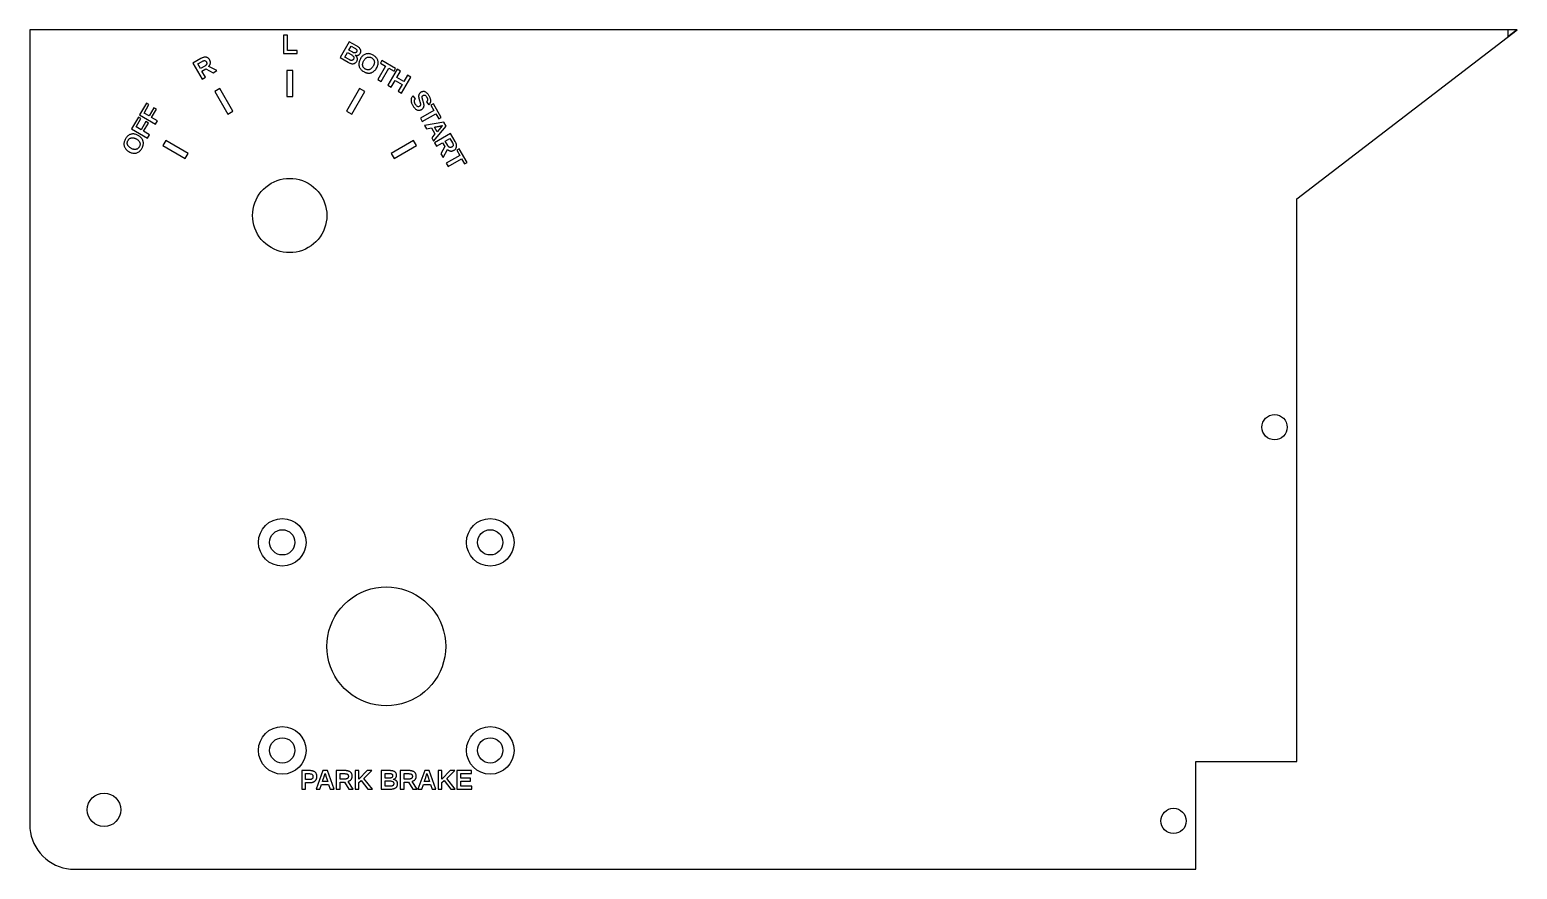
# Model space of a CAD drawing. Header units: millimetres. Extents: x 0 to 200, y 0 to 113.
import ezdxf

# ---------------------------------------------------------------- set-up
doc = ezdxf.new("R2010")
doc.units = ezdxf.units.MM
for name, color, linetype in [('COUNTERSINK', 3, 'CONTINUOUS'), ('CUT', 7, 'CONTINUOUS'), ('DRILL', 1, 'CONTINUOUS'), ('ENGRAVE', 5, 'CONTINUOUS')]:
    doc.layers.add(name, color=color, linetype=linetype)

msp = doc.modelspace()

# ---------------------------------------------------------------- linework, layer by layer
at = {"layer": 'COUNTERSINK'}
for centre in [(34, 44), (62, 44), (34, 16), (62, 16)]:
    msp.add_circle(centre, 3.2, dxfattribs=at)
at = {"layer": 'CUT'}
for points in [[(157, 14.5), (170.6, 14.5), (170.6, 90.24), (200.278, 113), (0, 113), (0, 6), (0.0228, 5.4771), (0.0912, 4.9581), (0.2045, 4.4471), (0.3618, 3.9479), (0.5621, 3.4643), (0.8038, 3), (1.0851, 2.5585), (1.4037, 2.1433), (1.7573, 1.7573), (2.1433, 1.4037), (2.5585, 1.0851), (3, 0.8038), (3.4643, 0.5621), (3.9479, 0.3618), (4.4471, 0.2045), (4.9581, 0.0912), (5.4771, 0.0228), (6, 0), (157, 0)], [(34.5642, 83.019), (34.1319, 83.0759), (33.7058, 83.1704), (33.29, 83.3015), (32.8869, 83.4685), (32.5001, 83.6698), (32.132, 83.9043), (31.7861, 84.1697), (31.4645, 84.4645), (31.1698, 84.7861), (30.9043, 85.132), (30.6698, 85.5001), (30.4685, 85.8869), (30.3015, 86.29), (30.1704, 86.7058), (30.076, 87.1319), (30.0191, 87.564), (30, 88), (30.019, 88.436), (30.076, 88.8681), (30.1704, 89.2942), (30.3015, 89.71), (30.4685, 90.1131), (30.6698, 90.4999), (30.9044, 90.868), (31.1697, 91.2139), (31.4645, 91.5355), (31.7861, 91.8303), (32.132, 92.0956), (32.5001, 92.3302), (32.8869, 92.5315), (33.29, 92.6985), (33.7058, 92.8296), (34.1319, 92.924), (34.564, 92.981), (35, 93), (35.436, 92.9809), (35.8681, 92.924), (36.2942, 92.8296), (36.71, 92.6985), (37.1131, 92.5315), (37.4999, 92.3302), (37.868, 92.0957), (38.2139, 91.8302), (38.5355, 91.5355), (38.8303, 91.2139), (39.0957, 90.868), (39.3302, 90.4999), (39.5315, 90.1131), (39.6985, 89.71), (39.8296, 89.2942), (39.9241, 88.8681), (39.981, 88.4358), (40, 88), (39.981, 87.5641), (39.9241, 87.1319), (39.8296, 86.7058), (39.6985, 86.29), (39.5315, 85.8869), (39.3302, 85.5001), (39.0957, 85.132), (38.8302, 84.7861), (38.5355, 84.4645), (38.2139, 84.1698), (37.868, 83.9043), (37.4999, 83.6698), (37.1131, 83.4685), (36.71, 83.3015), (36.2942, 83.1704), (35.8681, 83.0759), (35.4359, 83.019), (35, 83)], [(47.3027, 22.0305), (46.6108, 22.1216), (45.9294, 22.2726), (45.2639, 22.4825), (44.619, 22.7496), (43.9999, 23.0718), (43.4114, 23.4468), (42.8578, 23.8716), (42.3432, 24.3432), (41.8716, 24.8578), (41.4468, 25.4114), (41.0718, 25.9999), (40.7496, 26.619), (40.4825, 27.2639), (40.2726, 27.9294), (40.1216, 28.6108), (40.0305, 29.3027), (40, 30), (40.0305, 30.6973), (40.1216, 31.3892), (40.2726, 32.0706), (40.4825, 32.7361), (40.7496, 33.381), (41.0718, 34.0001), (41.4468, 34.5886), (41.8716, 35.1422), (42.3432, 35.6568), (42.8578, 36.1284), (43.4114, 36.5532), (43.9999, 36.9282), (44.619, 37.2504), (45.2639, 37.5175), (45.9294, 37.7274), (46.6108, 37.8784), (47.3027, 37.9695), (48, 38), (48.6973, 37.9695), (49.3892, 37.8784), (50.0706, 37.7274), (50.7361, 37.5175), (51.381, 37.2504), (52.0001, 36.9282), (52.5886, 36.5532), (53.1422, 36.1284), (53.6568, 35.6568), (54.1284, 35.1422), (54.5532, 34.5886), (54.9282, 34.0001), (55.2504, 33.381), (55.5175, 32.7361), (55.7274, 32.0706), (55.8784, 31.3892), (55.9695, 30.6973), (56, 30), (55.9695, 29.3027), (55.8784, 28.6108), (55.7274, 27.9294), (55.5175, 27.2639), (55.2504, 26.619), (54.9282, 25.9999), (54.5532, 25.4114), (54.1284, 24.8578), (53.6568, 24.3432), (53.1422, 23.8716), (52.5886, 23.4468), (52.0001, 23.0718), (51.381, 22.7496), (50.7361, 22.4825), (50.0706, 22.2726), (49.3892, 22.1216), (48.6973, 22.0305), (48, 22)]]:
    msp.add_lwpolyline(points, close=True, dxfattribs=at)
at = {"layer": 'DRILL'}
msp.add_lwpolyline([(200.196, 113), (199, 113), (199, 112.083)], close=True, dxfattribs=at)
for centre, radius in [((167.6, 59.5), 1.7), ((34, 44), 1.7), ((62, 44), 1.7), ((34, 16), 1.7), ((62, 16), 1.7), ((10, 8), 2.25), ((154, 6.5), 1.7)]:
    msp.add_circle(centre, radius, dxfattribs=at)
at = {"layer": 'ENGRAVE'}
for points in [[(36.0175, 110.189), (34.6846, 110.189), (34.6846, 112.271), (34.1645, 112.271), (34.1645, 109.787), (36.0175, 109.787)], [(43.556, 108.43), (43.6171, 108.44), (43.6753, 108.454), (43.7306, 108.474), (43.7831, 108.499), (43.8327, 108.529), (43.8794, 108.564), (43.9233, 108.604), (43.9643, 108.65), (44.0024, 108.701), (44.0377, 108.757), (44.0612, 108.801), (44.0811, 108.845), (44.0971, 108.888), (44.1095, 108.932), (44.1181, 108.975), (44.1229, 109.018), (44.1241, 109.061), (44.1215, 109.104), (44.1152, 109.147), (44.1051, 109.189), (44.0914, 109.232), (44.074, 109.273), (44.0529, 109.314), (44.0281, 109.354), (43.9996, 109.394), (43.9675, 109.433), (43.9317, 109.472), (43.8922, 109.509), (43.849, 109.547), (43.8022, 109.583), (43.8482, 109.569), (43.8931, 109.559), (43.9368, 109.551), (43.9793, 109.545), (44.0206, 109.543), (44.0608, 109.544), (44.0998, 109.547), (44.1376, 109.554), (44.1742, 109.563), (44.2096, 109.575), (44.2438, 109.589), (44.2766, 109.606), (44.308, 109.626), (44.3381, 109.647), (44.3668, 109.671), (44.3941, 109.697), (44.4201, 109.726), (44.4446, 109.757), (44.4678, 109.79), (44.4897, 109.825), (44.5178, 109.879), (44.5403, 109.932), (44.5573, 109.984), (44.5687, 110.037), (44.5745, 110.089), (44.5748, 110.141), (44.5696, 110.193), (44.5588, 110.244), (44.5425, 110.295), (44.5206, 110.346), (44.4932, 110.396), (44.4604, 110.446), (44.4222, 110.496), (44.3785, 110.545), (44.3295, 110.593), (44.2751, 110.641), (44.2152, 110.688), (44.15, 110.735), (44.0793, 110.781), (44.0032, 110.827), (43.0183, 111.396), (41.7762, 109.244), (42.8527, 108.623), (42.9301, 108.58), (43.0059, 108.543), (43.0802, 108.511), (43.1529, 108.484), (43.224, 108.462), (43.2935, 108.445), (43.3615, 108.434), (43.4279, 108.427), (43.4928, 108.426)], [(43.7471, 109.875), (43.7189, 109.878), (43.6893, 109.884), (43.6584, 109.892), (43.6262, 109.902), (43.5927, 109.916), (43.5578, 109.931), (43.5217, 109.95), (43.4842, 109.97), (42.968, 110.268), (43.2757, 110.801), (43.7888, 110.505), (43.8239, 110.484), (43.8565, 110.463), (43.8866, 110.441), (43.9142, 110.419), (43.9393, 110.398), (43.9619, 110.376), (43.9821, 110.353), (43.9997, 110.331), (44.0149, 110.308), (44.0276, 110.286), (44.0376, 110.262), (44.0448, 110.239), (44.0492, 110.214), (44.0507, 110.189), (44.0495, 110.164), (44.0454, 110.137), (44.0385, 110.11), (44.0288, 110.083), (44.0163, 110.055), (44.001, 110.026), (43.9851, 110.001), (43.9684, 109.978), (43.9506, 109.957), (43.9319, 109.938), (43.9123, 109.922), (43.8917, 109.909), (43.8701, 109.897), (43.8476, 109.888), (43.8241, 109.881), (43.7996, 109.877), (43.774, 109.875)], [(23.6634, 106.612), (23.1918, 107.429), (23.7201, 107.734), (24.691, 107.205), (25.198, 107.498), (24.0943, 108.066), (24.1304, 108.102), (24.1635, 108.14), (24.1934, 108.178), (24.2202, 108.218), (24.244, 108.259), (24.2646, 108.301), (24.2821, 108.345), (24.2966, 108.39), (24.3079, 108.435), (24.3162, 108.482), (24.3212, 108.53), (24.323, 108.577), (24.3215, 108.624), (24.3167, 108.671), (24.3087, 108.718), (24.2973, 108.764), (24.2827, 108.81), (24.2648, 108.856), (24.2437, 108.901), (24.2192, 108.947), (24.1822, 109.006), (24.1426, 109.06), (24.1005, 109.109), (24.0559, 109.152), (24.0088, 109.19), (23.9591, 109.223), (23.907, 109.251), (23.8523, 109.273), (23.7951, 109.29), (23.7354, 109.301), (23.6736, 109.308), (23.6103, 109.309), (23.5453, 109.304), (23.4787, 109.295), (23.4106, 109.28), (23.3408, 109.259), (23.2695, 109.233), (23.1965, 109.202), (23.1219, 109.166), (23.0458, 109.124), (21.9709, 108.504), (23.213, 106.352)], [(22.6232, 108.414), (23.2003, 108.747), (23.2775, 108.788), (23.3504, 108.817), (23.4189, 108.836), (23.483, 108.844), (23.5428, 108.842), (23.5982, 108.828), (23.6493, 108.804), (23.696, 108.769), (23.7383, 108.723), (23.7763, 108.666), (23.7927, 108.636), (23.8064, 108.605), (23.8173, 108.575), (23.8255, 108.545), (23.831, 108.515), (23.8337, 108.486), (23.8336, 108.457), (23.8308, 108.428), (23.8253, 108.399), (23.817, 108.37), (23.8059, 108.342), (23.792, 108.315), (23.7753, 108.288), (23.7557, 108.262), (23.7334, 108.236), (23.7082, 108.212), (23.6802, 108.188), (23.6494, 108.164), (23.6157, 108.141), (23.5793, 108.119), (22.9899, 107.779)], [(43.3088, 108.872), (43.2761, 108.875), (43.2421, 108.881), (43.2066, 108.89), (43.1696, 108.902), (43.1313, 108.917), (43.0915, 108.935), (43.0502, 108.956), (43.0076, 108.979), (42.4197, 109.319), (42.7759, 109.935), (43.3469, 109.606), (43.4276, 109.555), (43.4961, 109.503), (43.5524, 109.451), (43.5966, 109.397), (43.6285, 109.342), (43.6484, 109.287), (43.656, 109.23), (43.6515, 109.172), (43.6349, 109.113), (43.606, 109.053), (43.5873, 109.023), (43.5675, 108.996), (43.5467, 108.971), (43.5247, 108.949), (43.5016, 108.93), (43.4774, 108.913), (43.4522, 108.9), (43.4258, 108.889), (43.3984, 108.88), (43.3698, 108.875), (43.34, 108.872)], [(45.6856, 107.164), (45.7493, 107.168), (45.8121, 107.176), (45.874, 107.188), (45.935, 107.203), (45.9951, 107.222), (46.0543, 107.244), (46.1125, 107.271), (46.1699, 107.301), (46.2264, 107.335), (46.2815, 107.372), (46.3349, 107.412), (46.3867, 107.456), (46.4366, 107.502), (46.4849, 107.552), (46.5314, 107.605), (46.5763, 107.661), (46.6194, 107.721), (46.6607, 107.783), (46.7004, 107.849), (46.7553, 107.951), (46.8019, 108.051), (46.8403, 108.151), (46.8704, 108.25), (46.8922, 108.347), (46.9058, 108.444), (46.911, 108.539), (46.908, 108.634), (46.8967, 108.727), (46.8771, 108.82), (46.8495, 108.91), (46.814, 108.997), (46.7706, 109.08), (46.7194, 109.161), (46.6604, 109.238), (46.5934, 109.312), (46.5186, 109.382), (46.436, 109.45), (46.3454, 109.514), (46.2471, 109.574), (46.1454, 109.629), (46.0448, 109.676), (45.9453, 109.714), (45.847, 109.743), (45.7498, 109.765), (45.6538, 109.778), (45.5589, 109.782), (45.4651, 109.778), (45.3725, 109.766), (45.281, 109.745), (45.1916, 109.716), (45.1054, 109.68), (45.0223, 109.635), (44.9423, 109.583), (44.8654, 109.522), (44.7916, 109.454), (44.7209, 109.378), (44.6534, 109.295), (44.5889, 109.203), (44.5276, 109.103), (44.4718, 109), (44.4243, 108.898), (44.3851, 108.797), (44.3542, 108.697), (44.3317, 108.598), (44.3174, 108.5), (44.3114, 108.403), (44.3138, 108.307), (44.3244, 108.213), (44.3434, 108.119), (44.3704, 108.028), (44.4052, 107.94), (44.4479, 107.856), (44.4984, 107.775), (44.5567, 107.698), (44.6228, 107.624), (44.6968, 107.553), (44.7787, 107.486), (44.8683, 107.422), (44.9658, 107.362), (45.0317, 107.326), (45.0975, 107.293), (45.1633, 107.264), (45.2289, 107.239), (45.2945, 107.217), (45.3599, 107.199), (45.4253, 107.185), (45.4906, 107.174), (45.5558, 107.167), (45.6209, 107.164)], [(45.4667, 107.611), (45.4084, 107.621), (45.3495, 107.637), (45.2903, 107.658), (45.2305, 107.684), (45.1703, 107.716), (45.1143, 107.751), (45.0632, 107.789), (45.017, 107.829), (44.9755, 107.872), (44.9388, 107.918), (44.9069, 107.966), (44.8799, 108.017), (44.8576, 108.071), (44.8402, 108.127), (44.8276, 108.186), (44.8199, 108.247), (44.8174, 108.308), (44.82, 108.371), (44.8277, 108.435), (44.8405, 108.5), (44.8584, 108.566), (44.8814, 108.634), (44.9095, 108.702), (44.9427, 108.771), (44.9811, 108.841), (45.0224, 108.909), (45.0652, 108.972), (45.1095, 109.03), (45.1554, 109.082), (45.2027, 109.13), (45.2516, 109.173), (45.3019, 109.21), (45.3538, 109.243), (45.4072, 109.271), (45.462, 109.294), (45.5179, 109.311), (45.5743, 109.323), (45.6311, 109.329), (45.6884, 109.33), (45.7462, 109.326), (45.8046, 109.316), (45.8633, 109.3), (45.9226, 109.279), (45.9823, 109.252), (46.0426, 109.22), (46.0996, 109.184), (46.1518, 109.146), (46.199, 109.106), (46.2412, 109.063), (46.2785, 109.018), (46.3109, 108.97), (46.3383, 108.92), (46.3609, 108.867), (46.3784, 108.813), (46.391, 108.755), (46.3987, 108.696), (46.4013, 108.636), (46.3988, 108.574), (46.3914, 108.512), (46.3788, 108.448), (46.3613, 108.384), (46.3387, 108.318), (46.3111, 108.251), (46.2785, 108.183), (46.2408, 108.114), (46.198, 108.044), (46.1538, 107.979), (46.1083, 107.919), (46.0614, 107.864), (46.0131, 107.814), (45.9635, 107.77), (45.9125, 107.731), (45.8601, 107.697), (45.8064, 107.669), (45.7514, 107.645), (45.6954, 107.627), (45.6389, 107.615), (45.582, 107.608), (45.5246, 107.607)], [(48.3695, 107.842), (49.0658, 107.44), (49.2668, 107.788), (47.4253, 108.851), (47.2243, 108.503), (47.919, 108.102), (46.8779, 106.299), (47.3284, 106.039)], [(35.4, 107.5), (34.6, 107.5), (34.6, 104), (35.4, 104)], [(51.3033, 106.612), (50.8528, 106.872), (50.3583, 106.016), (49.4207, 106.557), (49.9153, 107.414), (49.4649, 107.674), (48.2227, 105.522), (48.6732, 105.262), (49.2057, 106.184), (50.1432, 105.643), (49.6107, 104.721), (50.0612, 104.461)], [(27.3464, 102.056), (25.5964, 105.087), (24.9036, 104.687), (26.6536, 101.656)], [(45.0964, 104.687), (44.4036, 105.087), (42.6536, 102.056), (43.3464, 101.656)], [(52.4353, 102.161), (52.4973, 102.169), (52.5595, 102.183), (52.6221, 102.203), (52.6849, 102.23), (52.748, 102.264), (52.7743, 102.279), (52.7995, 102.296), (52.8236, 102.312), (52.8466, 102.329), (52.8685, 102.347), (52.8893, 102.365), (52.9091, 102.384), (52.9277, 102.402), (52.9452, 102.422), (52.9616, 102.442), (52.9769, 102.462), (52.9913, 102.483), (53.0046, 102.504), (53.017, 102.526), (53.0283, 102.548), (53.0386, 102.57), (53.048, 102.593), (53.0563, 102.616), (53.0636, 102.639), (53.0699, 102.663), (53.0752, 102.688), (53.0795, 102.713), (53.0828, 102.74), (53.0851, 102.767), (53.0864, 102.795), (53.0867, 102.824), (53.0859, 102.854), (53.0842, 102.885), (53.0814, 102.917), (53.0776, 102.95), (53.0724, 102.985), (53.0654, 103.023), (53.0565, 103.065), (53.0458, 103.111), (53.0332, 103.161), (53.0188, 103.214), (53.0026, 103.271), (52.9846, 103.331), (52.9646, 103.396), (52.9429, 103.463), (52.9249, 103.52), (52.9085, 103.573), (52.8938, 103.623), (52.8807, 103.668), (52.8692, 103.71), (52.8594, 103.749), (52.8513, 103.783), (52.8448, 103.814), (52.8399, 103.841), (52.8367, 103.864), (52.8347, 103.885), (52.8335, 103.906), (52.8331, 103.925), (52.8336, 103.945), (52.8348, 103.963), (52.8368, 103.981), (52.8397, 103.998), (52.8433, 104.015), (52.8478, 104.03), (52.853, 104.046), (52.8593, 104.06), (52.8666, 104.074), (52.875, 104.088), (52.8846, 104.101), (52.8953, 104.113), (52.9071, 104.126), (52.92, 104.137), (52.934, 104.148), (52.9491, 104.158), (52.9654, 104.168), (53.0165, 104.192), (53.0672, 104.205), (53.1174, 104.207), (53.1673, 104.198), (53.2168, 104.177), (53.2659, 104.146), (53.3146, 104.103), (53.3628, 104.049), (53.4107, 103.984), (53.4581, 103.907), (53.4791, 103.869), (53.4977, 103.832), (53.5138, 103.796), (53.5275, 103.761), (53.5388, 103.727), (53.5476, 103.694), (53.5539, 103.662), (53.5579, 103.631), (53.5594, 103.601), (53.5585, 103.571), (53.5552, 103.543), (53.5498, 103.515), (53.5422, 103.488), (53.5325, 103.461), (53.5205, 103.435), (53.5064, 103.41), (53.4901, 103.385), (53.4716, 103.361), (53.451, 103.337), (53.4282, 103.314), (53.7399, 102.912), (53.7884, 102.957), (53.8321, 103.003), (53.8708, 103.051), (53.9046, 103.099), (53.9335, 103.148), (53.9575, 103.199), (53.9765, 103.25), (53.9907, 103.302), (53.9999, 103.355), (54.0042, 103.409), (54.0037, 103.465), (53.9983, 103.524), (53.9882, 103.585), (53.9732, 103.648), (53.9534, 103.714), (53.9289, 103.783), (53.8995, 103.854), (53.8653, 103.927), (53.8263, 104.004), (53.7825, 104.082), (53.7338, 104.163), (53.6843, 104.238), (53.634, 104.307), (53.5829, 104.371), (53.531, 104.429), (53.4783, 104.481), (53.4248, 104.527), (53.3705, 104.567), (53.3154, 104.602), (53.2595, 104.63), (53.2031, 104.653), (53.1465, 104.67), (53.0897, 104.681), (53.0327, 104.686), (52.9755, 104.686), (52.9181, 104.679), (52.8605, 104.666), (52.8026, 104.647), (52.7446, 104.622), (52.6864, 104.592), (52.6639, 104.578), (52.6423, 104.565), (52.6216, 104.551), (52.6017, 104.536), (52.5827, 104.522), (52.5645, 104.507), (52.5472, 104.492), (52.5308, 104.476), (52.5152, 104.461), (52.5005, 104.445), (52.4866, 104.428), (52.4734, 104.412), (52.461, 104.395), (52.4493, 104.378), (52.4383, 104.361), (52.428, 104.344), (52.4185, 104.326), (52.4097, 104.309), (52.4017, 104.291), (52.3943, 104.272), (52.3877, 104.254), (52.3817, 104.235), (52.3764, 104.217), (52.3717, 104.197), (52.3676, 104.178), (52.3642, 104.159), (52.3614, 104.139), (52.3593, 104.119), (52.3578, 104.098), (52.357, 104.078), (52.3568, 104.057), (52.3569, 104.036), (52.3576, 104.015), (52.3587, 103.993), (52.3602, 103.972), (52.3622, 103.95), (52.3647, 103.928), (52.3676, 103.905), (52.371, 103.883), (52.3748, 103.86), (52.3795, 103.836), (52.3855, 103.808), (52.3927, 103.777), (52.4011, 103.743), (52.4108, 103.706), (52.4217, 103.665), (52.4339, 103.622), (52.4473, 103.575), (52.462, 103.525), (52.478, 103.472), (52.498, 103.411), (52.5164, 103.355), (52.533, 103.302), (52.5478, 103.253), (52.5609, 103.207), (52.5722, 103.166), (52.5818, 103.128), (52.5896, 103.094), (52.5956, 103.064), (52.5999, 103.038), (52.6029, 103.014), (52.605, 102.991), (52.6061, 102.968), (52.6064, 102.946), (52.6057, 102.925), (52.6042, 102.904), (52.6017, 102.884), (52.5983, 102.865), (52.594, 102.846), (52.5888, 102.828), (52.5826, 102.811), (52.575, 102.794), (52.5662, 102.778), (52.5561, 102.763), (52.5447, 102.749), (52.5321, 102.735), (52.5182, 102.722), (52.5031, 102.709), (52.4867, 102.698), (52.469, 102.687), (52.4117, 102.66), (52.3548, 102.646), (52.2981, 102.645), (52.2417, 102.656), (52.1856, 102.68), (52.1298, 102.717), (52.0743, 102.767), (52.0191, 102.83), (51.9641, 102.905), (51.9095, 102.993), (51.8846, 103.038), (51.8624, 103.082), (51.8428, 103.124), (51.8259, 103.166), (51.8118, 103.207), (51.8003, 103.246), (51.7915, 103.285), (51.7854, 103.322), (51.7819, 103.358), (51.7812, 103.393), (51.7832, 103.427), (51.7881, 103.461), (51.7959, 103.494), (51.8064, 103.527), (51.8199, 103.559), (51.8361, 103.59), (51.8553, 103.62), (51.8772, 103.651), (51.9021, 103.68), (51.9297, 103.709), (51.6067, 104.103), (51.5574, 104.054), (51.5131, 104.004), (51.4737, 103.952), (51.4393, 103.899), (51.4098, 103.843), (51.3853, 103.787), (51.3658, 103.728), (51.3512, 103.669), (51.3416, 103.607), (51.3369, 103.544), (51.3373, 103.479), (51.3426, 103.412), (51.3529, 103.344), (51.3682, 103.273), (51.3885, 103.201), (51.4138, 103.126), (51.4442, 103.05), (51.4794, 102.972), (51.5197, 102.892), (51.565, 102.81), (51.6178, 102.723), (51.6714, 102.642), (51.7258, 102.567), (51.781, 102.498), (51.837, 102.436), (51.8938, 102.38), (51.9515, 102.33), (52.01, 102.287), (52.0692, 102.25), (52.1293, 102.219), (52.19, 102.195), (52.2509, 102.177), (52.3121, 102.165), (52.3735, 102.16)], [(17.1992, 100.74), (16.4098, 101.196), (17.0454, 102.297), (16.6973, 102.498), (16.0617, 101.397), (15.396, 101.782), (16.0519, 102.918), (15.7037, 103.119), (14.7878, 101.532), (16.9392, 100.29)], [(54.6551, 101.693), (55.0571, 100.997), (55.4053, 101.198), (54.3421, 103.039), (53.994, 102.838), (54.3951, 102.144), (52.5918, 101.102), (52.8518, 100.652)], [(16.1222, 98.8749), (15.3328, 99.3307), (15.9684, 100.432), (15.6203, 100.633), (14.9847, 99.5317), (14.3189, 99.916), (14.9748, 101.052), (14.6267, 101.253), (13.7107, 99.6666), (15.8621, 98.4245)], [(56.0729, 100.041), (55.7661, 100.573), (53.1615, 100.116), (53.4216, 99.6651), (54.0815, 99.7916), (54.5549, 98.9716), (54.1154, 98.4634), (54.3728, 98.0175)], [(14.1541, 96.381), (14.2486, 96.3916), (14.3421, 96.4106), (14.4333, 96.4376), (14.5211, 96.4724), (14.6055, 96.5151), (14.6863, 96.5656), (14.7638, 96.6239), (14.8378, 96.6901), (14.9084, 96.7641), (14.9755, 96.8459), (15.0392, 96.9355), (15.0995, 97.033), (15.1357, 97.0989), (15.1683, 97.1647), (15.1973, 97.2305), (15.2226, 97.2962), (15.2442, 97.3617), (15.2622, 97.4272), (15.2765, 97.4926), (15.2872, 97.5579), (15.2942, 97.6231), (15.2976, 97.6882), (15.2972, 97.7528), (15.2932, 97.8165), (15.2854, 97.8793), (15.274, 97.9412), (15.2588, 98.0022), (15.2398, 98.0623), (15.2172, 98.1215), (15.1908, 98.1798), (15.1608, 98.2372), (15.127, 98.2936), (15.0897, 98.3488), (15.0493, 98.4022), (15.0058, 98.4539), (14.9591, 98.5039), (14.9093, 98.5522), (14.8563, 98.5987), (14.8001, 98.6435), (14.7408, 98.6866), (14.6783, 98.728), (14.6127, 98.7676), (14.511, 98.8226), (14.4102, 98.8692), (14.3105, 98.9076), (14.2119, 98.9377), (14.1143, 98.9595), (14.0177, 98.973), (13.9222, 98.9783), (13.8277, 98.9753), (13.7343, 98.964), (13.6419, 98.9444), (13.5517, 98.9167), (13.4647, 98.8812), (13.381, 98.8379), (13.3007, 98.7867), (13.2236, 98.7276), (13.1497, 98.6606), (13.0792, 98.5858), (13.0119, 98.5032), (12.9479, 98.4127), (12.8872, 98.3143), (12.8324, 98.2126), (12.7859, 98.112), (12.7478, 98.0125), (12.7181, 97.9142), (12.6968, 97.817), (12.6839, 97.721), (12.6794, 97.6261), (12.6833, 97.5323), (12.6956, 97.4397), (12.7163, 97.3482), (12.7451, 97.2589), (12.7818, 97.1726), (12.8263, 97.0895), (12.8787, 97.0095), (12.939, 96.9326), (13.0071, 96.8588), (13.0831, 96.7882), (13.167, 96.7206), (13.2587, 96.6562), (13.3583, 96.5948), (13.4615, 96.539), (13.5638, 96.4916), (13.6649, 96.4524), (13.7649, 96.4215), (13.8638, 96.3989), (13.9617, 96.3846), (14.0584, 96.3787)], [(14.0901, 96.8872), (14.0261, 96.8949), (13.9611, 96.9077), (13.895, 96.9256), (13.8279, 96.9486), (13.7597, 96.9768), (13.6904, 97.01), (13.6201, 97.0483), (13.5524, 97.0896), (13.4896, 97.1325), (13.4319, 97.1768), (13.3792, 97.2226), (13.3315, 97.27), (13.2888, 97.3188), (13.2511, 97.3692), (13.2183, 97.421), (13.1906, 97.4744), (13.1679, 97.5293), (13.1505, 97.5851), (13.1385, 97.6415), (13.1321, 97.6983), (13.1312, 97.7557), (13.1358, 97.8135), (13.1459, 97.8718), (13.1615, 97.9306), (13.1827, 97.9898), (13.2093, 98.0496), (13.2415, 98.1098), (13.2771, 98.1669), (13.3151, 98.219), (13.3555, 98.2662), (13.3984, 98.3085), (13.4436, 98.3458), (13.4913, 98.3782), (13.5415, 98.4056), (13.594, 98.4281), (13.649, 98.4456), (13.7063, 98.4583), (13.7655, 98.4659), (13.8257, 98.4685), (13.8871, 98.4661), (13.9495, 98.4586), (14.0131, 98.4461), (14.0777, 98.4285), (14.1435, 98.406), (14.2104, 98.3784), (14.2783, 98.3457), (14.3474, 98.308), (14.4178, 98.2652), (14.4829, 98.221), (14.5428, 98.1755), (14.5975, 98.1286), (14.647, 98.0803), (14.6913, 98.0307), (14.7303, 97.9797), (14.7641, 97.9274), (14.7927, 97.8737), (14.816, 97.8186), (14.834, 97.7626), (14.8464, 97.7061), (14.8532, 97.6492), (14.8545, 97.5918), (14.8502, 97.534), (14.8403, 97.4756), (14.8249, 97.4168), (14.8039, 97.3575), (14.7774, 97.2977), (14.7452, 97.2375), (14.7102, 97.1816), (14.6726, 97.1305), (14.6322, 97.0842), (14.5893, 97.0427), (14.5436, 97.006), (14.4953, 96.9742), (14.4444, 96.9471), (14.3908, 96.9249), (14.3345, 96.9075), (14.2756, 96.8949), (14.2148, 96.8872), (14.153, 96.8847)], [(54.4787, 99.8865), (54.6394, 99.9179), (54.7849, 99.9464), (54.9153, 99.972), (55.0305, 99.9947), (55.1305, 100.014), (55.2154, 100.031), (55.285, 100.045), (55.3395, 100.056), (55.3788, 100.065), (55.4029, 100.07), (55.4507, 100.081), (55.4808, 100.088), (55.4952, 100.092), (55.523, 100.099), (55.5493, 100.106), (55.5881, 100.116), (55.5013, 100.023), (55.3315, 99.8374), (54.8357, 99.2681)], [(56.2248, 96.8974), (56.261, 96.8612), (56.2984, 96.8282), (56.337, 96.7983), (56.3768, 96.7714), (56.4178, 96.7477), (56.46, 96.7271), (56.5035, 96.7095), (56.5481, 96.6951), (56.5939, 96.6837), (56.6409, 96.6755), (56.6885, 96.6704), (56.7357, 96.6687), (56.7828, 96.6702), (56.8295, 96.6749), (56.8761, 96.683), (56.9224, 96.6943), (56.9684, 96.7089), (57.0143, 96.7268), (57.0598, 96.748), (57.1051, 96.7725), (57.1645, 96.8095), (57.2185, 96.8491), (57.2673, 96.8912), (57.3107, 96.9358), (57.3488, 96.9829), (57.3817, 97.0325), (57.4092, 97.0847), (57.4314, 97.1394), (57.4484, 97.1965), (57.46, 97.2563), (57.4663, 97.318), (57.4673, 97.3814), (57.4629, 97.4464), (57.4532, 97.5129), (57.4381, 97.5811), (57.4177, 97.6508), (57.392, 97.7222), (57.3609, 97.7952), (57.3245, 97.8697), (57.2827, 97.9459), (56.6621, 99.0208), (54.5107, 97.7787), (54.7708, 97.3283), (55.5877, 97.7999), (55.8927, 97.2716), (55.3641, 96.3007), (55.6568, 95.7937)], [(56.6151, 97.1581), (56.5861, 97.1609), (56.5573, 97.1664), (56.5288, 97.1747), (56.5008, 97.1858), (56.4734, 97.1997), (56.4466, 97.2164), (56.4205, 97.2359), (56.3951, 97.2583), (56.3703, 97.2835), (56.3461, 97.3115), (56.3226, 97.3423), (56.2998, 97.3759), (56.2776, 97.4124), (55.9373, 98.0018), (56.5725, 98.3685), (56.9057, 97.7913), (56.9462, 97.7141), (56.9759, 97.6413), (56.9947, 97.5728), (57.0028, 97.5086), (57.0002, 97.4489), (56.9867, 97.3934), (56.9624, 97.3424), (56.9274, 97.2957), (56.8816, 97.2534), (56.825, 97.2154), (56.7943, 97.199), (56.7638, 97.1853), (56.7336, 97.1743), (56.7036, 97.1661), (56.6738, 97.1607), (56.6443, 97.158)], [(21.3436, 96.3464), (18.3125, 98.0964), (17.9125, 97.4036), (20.9436, 95.6536)], [(52.0875, 97.4036), (51.6875, 98.0964), (48.6564, 96.3464), (49.0564, 95.6536)], [(58.148, 95.6432), (58.55, 94.9469), (58.8981, 95.1479), (57.835, 96.9894), (57.4868, 96.7884), (57.8879, 96.0937), (56.0847, 95.0525), (56.3447, 94.6021)], [(37.1371, 11.6615), (37.7541, 11.6615), (37.8094, 11.6625), (37.8632, 11.6656), (37.9154, 11.6707), (37.9661, 11.678), (38.0153, 11.6872), (38.0629, 11.6986), (38.109, 11.712), (38.1536, 11.7275), (38.1966, 11.745), (38.2381, 11.7646), (38.2779, 11.7861), (38.3158, 11.8093), (38.3518, 11.8342), (38.3859, 11.8608), (38.4182, 11.8891), (38.4485, 11.9192), (38.477, 11.9509), (38.5036, 11.9844), (38.5283, 12.0195), (38.5511, 12.0564), (38.5718, 12.0946), (38.5904, 12.1339), (38.6068, 12.1742), (38.621, 12.2155), (38.6331, 12.2578), (38.6429, 12.3012), (38.6505, 12.3456), (38.656, 12.3909), (38.6593, 12.4374), (38.6604, 12.4848), (38.658, 12.5582), (38.6508, 12.6282), (38.6387, 12.6948), (38.6219, 12.758), (38.6002, 12.8178), (38.5737, 12.8742), (38.5424, 12.9272), (38.5063, 12.9768), (38.4654, 13.023), (38.4197, 13.0658), (38.3695, 13.1048), (38.3152, 13.1397), (38.2568, 13.1705), (38.1943, 13.1972), (38.1277, 13.2198), (38.057, 13.2383), (37.9821, 13.2527), (37.9032, 13.263), (37.8202, 13.2691), (37.733, 13.2712), (36.6169, 13.2712), (36.6169, 10.7869), (37.1371, 10.7869)], [(37.1371, 12.0617), (37.1371, 12.8674), (37.6748, 12.8674), (37.7626, 12.8635), (37.8411, 12.8518), (37.9104, 12.8322), (37.9704, 12.8048), (38.0213, 12.7696), (38.0628, 12.7265), (38.0952, 12.6756), (38.1183, 12.6169), (38.1321, 12.5504), (38.1367, 12.476), (38.1356, 12.4367), (38.1321, 12.3994), (38.1263, 12.3639), (38.1181, 12.3303), (38.1077, 12.2986), (38.0948, 12.2688), (38.0797, 12.2408), (38.0623, 12.2148), (38.0425, 12.1906), (38.0204, 12.1683), (37.9961, 12.1481), (37.9699, 12.1299), (37.9417, 12.1139), (37.9115, 12.1001), (37.8793, 12.0883), (37.8452, 12.0787), (37.8091, 12.0713), (37.771, 12.0659), (37.7309, 12.0627), (37.6889, 12.0617)], [(39.2962, 11.4217), (40.243, 11.4217), (40.4634, 10.7869), (40.9782, 10.7869), (40.0755, 13.2712), (39.462, 13.2712), (38.5557, 10.7869), (39.0758, 10.7869)], [(39.4126, 11.8131), (39.4658, 11.968), (39.5139, 12.1083), (39.5569, 12.234), (39.5948, 12.3451), (39.6277, 12.4416), (39.6555, 12.5235), (39.6782, 12.5909), (39.6958, 12.6436), (39.7084, 12.6817), (39.7159, 12.7052), (39.7254, 12.7369), (39.7345, 12.7673), (39.7388, 12.7819), (39.7469, 12.8101), (39.7546, 12.8369), (39.7582, 12.8498), (39.7687, 12.8886), (39.8058, 12.7669), (39.8816, 12.5271), (40.1266, 11.8131)], [(41.7742, 11.7302), (42.3842, 11.7302), (42.9608, 10.7869), (43.5461, 10.7869), (42.8744, 11.8307), (42.9237, 11.844), (42.971, 11.8599), (43.0163, 11.8783), (43.0594, 11.8994), (43.1005, 11.9231), (43.1395, 11.9493), (43.1763, 11.9781), (43.2112, 12.0096), (43.2439, 12.0436), (43.2746, 12.0802), (43.3027, 12.1188), (43.3279, 12.1588), (43.3501, 12.2003), (43.3694, 12.2432), (43.3857, 12.2876), (43.399, 12.3333), (43.4094, 12.3805), (43.4168, 12.4291), (43.4212, 12.4792), (43.4227, 12.5307), (43.4203, 12.6006), (43.413, 12.6672), (43.401, 12.7304), (43.384, 12.7903), (43.3623, 12.8469), (43.3357, 12.9002), (43.3043, 12.9501), (43.2681, 12.9967), (43.227, 13.0399), (43.1811, 13.0799), (43.1308, 13.1162), (43.0764, 13.1487), (43.018, 13.1774), (42.9555, 13.2023), (42.8889, 13.2234), (42.8183, 13.2406), (42.7436, 13.254), (42.6649, 13.2635), (42.5821, 13.2693), (42.4953, 13.2712), (41.254, 13.2712), (41.254, 10.7869), (41.7742, 10.7869)], [(41.7742, 12.134), (41.7742, 12.8674), (42.4406, 12.8674), (42.5277, 12.8638), (42.6057, 12.8531), (42.6744, 12.8352), (42.734, 12.8102), (42.7844, 12.7779), (42.8257, 12.7386), (42.8578, 12.692), (42.8807, 12.6384), (42.8944, 12.5775), (42.899, 12.5095), (42.8979, 12.4747), (42.8945, 12.4415), (42.8889, 12.4098), (42.881, 12.3797), (42.8708, 12.3513), (42.8584, 12.3244), (42.8437, 12.2991), (42.8268, 12.2754), (42.8076, 12.2532), (42.7862, 12.2327), (42.7626, 12.2139), (42.7368, 12.1971), (42.709, 12.1823), (42.679, 12.1695), (42.6469, 12.1586), (42.6127, 12.1498), (42.5764, 12.1429), (42.5379, 12.1379), (42.4974, 12.1349), (42.4547, 12.134)], [(44.3209, 11.6932), (44.6276, 11.9277), (45.5198, 10.7869), (46.1334, 10.7869), (44.9856, 12.2204), (46.047, 13.2712), (45.4405, 13.2712), (44.3209, 12.1445), (44.3209, 13.2712), (43.8007, 13.2712), (43.8007, 10.7869), (44.3209, 10.7869)], [(48.6585, 10.7888), (48.7429, 10.7944), (48.8233, 10.8036), (48.8997, 10.8166), (48.9722, 10.8332), (49.0408, 10.8536), (49.1054, 10.8777), (49.166, 10.9054), (49.2227, 10.9369), (49.2755, 10.9721), (49.3237, 11.0106), (49.3669, 11.0523), (49.4049, 11.097), (49.438, 11.1447), (49.4659, 11.1956), (49.4887, 11.2495), (49.5065, 11.3064), (49.5192, 11.3665), (49.5268, 11.4296), (49.5294, 11.4957), (49.5278, 11.5455), (49.523, 11.5933), (49.5152, 11.6391), (49.5041, 11.6829), (49.4899, 11.7247), (49.4725, 11.7645), (49.452, 11.8024), (49.4284, 11.8382), (49.4015, 11.872), (49.3716, 11.9039), (49.3386, 11.9335), (49.3027, 11.9608), (49.2639, 11.9857), (49.2223, 12.0082), (49.1778, 12.0284), (49.1305, 12.0462), (49.0802, 12.0615), (49.0271, 12.0745), (48.9711, 12.0852), (48.9123, 12.0934), (48.959, 12.1046), (49.0033, 12.1176), (49.0451, 12.1326), (49.0845, 12.1494), (49.1214, 12.1681), (49.1559, 12.1887), (49.1879, 12.2112), (49.2175, 12.2356), (49.2446, 12.2618), (49.2693, 12.29), (49.2915, 12.3197), (49.3115, 12.3508), (49.3291, 12.3832), (49.3443, 12.4169), (49.3572, 12.452), (49.3678, 12.4883), (49.376, 12.526), (49.3818, 12.565), (49.3854, 12.6054), (49.3865, 12.647), (49.3842, 12.7072), (49.3772, 12.7644), (49.3655, 12.8186), (49.3492, 12.8697), (49.3281, 12.9179), (49.3024, 12.963), (49.2721, 13.0051), (49.237, 13.0442), (49.1973, 13.0803), (49.1529, 13.1134), (49.104, 13.1433), (49.0506, 13.1702), (48.9928, 13.1938), (48.9306, 13.2144), (48.864, 13.2317), (48.7929, 13.2459), (48.7174, 13.257), (48.6375, 13.2649), (48.5532, 13.2696), (48.4644, 13.2712), (47.3272, 13.2712), (47.3272, 10.7869), (48.5702, 10.7869)], [(47.8474, 12.2697), (47.8474, 12.8851), (48.4397, 12.8851), (48.4807, 12.8844), (48.5195, 12.8822), (48.5564, 12.8787), (48.5911, 12.8738), (48.6238, 12.8674), (48.6544, 12.8597), (48.6829, 12.8505), (48.7094, 12.8399), (48.7339, 12.8279), (48.7562, 12.8145), (48.7765, 12.7994), (48.7946, 12.7824), (48.8106, 12.7635), (48.8245, 12.7426), (48.8362, 12.7198), (48.8458, 12.695), (48.8533, 12.6683), (48.8586, 12.6396), (48.8618, 12.609), (48.8629, 12.5765), (48.8619, 12.5466), (48.8589, 12.5182), (48.8539, 12.4914), (48.847, 12.4661), (48.838, 12.4423), (48.827, 12.42), (48.8141, 12.3993), (48.7991, 12.3802), (48.7822, 12.3625), (48.7633, 12.3464), (48.7421, 12.3318), (48.7186, 12.3188), (48.6926, 12.3073), (48.6643, 12.2973), (48.6335, 12.2889), (48.6003, 12.282), (48.5646, 12.2766), (48.5266, 12.2728), (48.4861, 12.2705), (48.4433, 12.2697)], [(50.394, 11.7302), (51.0041, 11.7302), (51.5806, 10.7869), (52.166, 10.7869), (51.4942, 11.8307), (51.5436, 11.844), (51.5909, 11.8599), (51.6361, 11.8783), (51.6793, 11.8994), (51.7203, 11.9231), (51.7593, 11.9493), (51.7962, 11.9781), (51.831, 12.0096), (51.8638, 12.0436), (51.8944, 12.0802), (51.9226, 12.1188), (51.9478, 12.1588), (51.97, 12.2003), (51.9892, 12.2432), (52.0055, 12.2876), (52.0189, 12.3333), (52.0292, 12.3805), (52.0366, 12.4291), (52.0411, 12.4792), (52.0426, 12.5307), (52.0401, 12.6006), (52.0329, 12.6672), (52.0208, 12.7304), (52.0039, 12.7903), (51.9822, 12.8469), (51.9556, 12.9002), (51.9242, 12.9501), (51.888, 12.9967), (51.8469, 13.0399), (51.801, 13.0799), (51.7507, 13.1162), (51.6963, 13.1487), (51.6378, 13.1774), (51.5753, 13.2023), (51.5088, 13.2234), (51.4382, 13.2406), (51.3635, 13.254), (51.2848, 13.2635), (51.202, 13.2693), (51.1151, 13.2712), (49.8739, 13.2712), (49.8739, 10.7869), (50.394, 10.7869)], [(50.394, 12.134), (50.394, 12.8674), (51.0605, 12.8674), (51.1476, 12.8638), (51.2255, 12.8531), (51.2943, 12.8352), (51.3539, 12.8102), (51.4043, 12.7779), (51.4456, 12.7386), (51.4776, 12.692), (51.5006, 12.6384), (51.5143, 12.5775), (51.5189, 12.5095), (51.5178, 12.4747), (51.5144, 12.4415), (51.5087, 12.4098), (51.5009, 12.3797), (51.4907, 12.3513), (51.4783, 12.3244), (51.4636, 12.2991), (51.4467, 12.2754), (51.4275, 12.2532), (51.4061, 12.2327), (51.3824, 12.2139), (51.3567, 12.1971), (51.3288, 12.1823), (51.2989, 12.1695), (51.2668, 12.1586), (51.2326, 12.1498), (51.1963, 12.1429), (51.1578, 12.1379), (51.1173, 12.1349), (51.0746, 12.134)], [(53.0095, 11.4217), (53.9563, 11.4217), (54.1767, 10.7869), (54.6915, 10.7869), (53.7888, 13.2712), (53.1752, 13.2712), (52.269, 10.7869), (52.7891, 10.7869)], [(53.1259, 11.8131), (53.179, 11.968), (53.2271, 12.1083), (53.2702, 12.234), (53.3081, 12.3451), (53.341, 12.4416), (53.3688, 12.5235), (53.3915, 12.5909), (53.4091, 12.6436), (53.4216, 12.6817), (53.4291, 12.7052), (53.4387, 12.7369), (53.4477, 12.7673), (53.4562, 12.7962), (53.4602, 12.8101), (53.4678, 12.8369), (53.4715, 12.8498), (53.482, 12.8886), (53.5191, 12.7669), (53.5948, 12.5271), (53.8399, 11.8131)], [(55.4874, 11.6932), (55.7942, 11.9277), (56.6864, 10.7869), (57.2999, 10.7869), (56.1521, 12.2204), (57.2135, 13.2712), (56.607, 13.2712), (55.4874, 12.1445), (55.4874, 13.2712), (54.9673, 13.2712), (54.9673, 10.7869), (55.4874, 10.7869)], [(59.5399, 11.1889), (58.0341, 11.1889), (58.0341, 11.8431), (59.36, 11.8431), (59.36, 12.245), (58.0341, 12.245), (58.0341, 12.8692), (59.4676, 12.8692), (59.4676, 13.2712), (57.514, 13.2712), (57.514, 10.7869), (59.5399, 10.7869)], [(47.8474, 11.1731), (47.8474, 11.8854), (48.5067, 11.8854), (48.6019, 11.8819), (48.687, 11.8714), (48.7621, 11.8539), (48.8272, 11.8295), (48.8823, 11.7981), (48.9274, 11.7597), (48.9624, 11.7143), (48.9875, 11.6619), (49.0025, 11.6026), (49.0075, 11.5363), (49.0063, 11.5009), (49.0029, 11.4673), (48.9971, 11.4355), (48.989, 11.4055), (48.9786, 11.3774), (48.9659, 11.351), (48.9509, 11.3265), (48.9336, 11.3038), (48.9139, 11.2829), (48.892, 11.2639), (48.8675, 11.2466), (48.8404, 11.2312), (48.8105, 11.2176), (48.778, 11.2057), (48.7428, 11.1958), (48.7048, 11.1876), (48.6642, 11.1812), (48.6209, 11.1767), (48.5749, 11.174), (48.5261, 11.1731)]]:
    msp.add_lwpolyline(points, close=True, dxfattribs=at)

doc.saveas('drawing.dxf')
